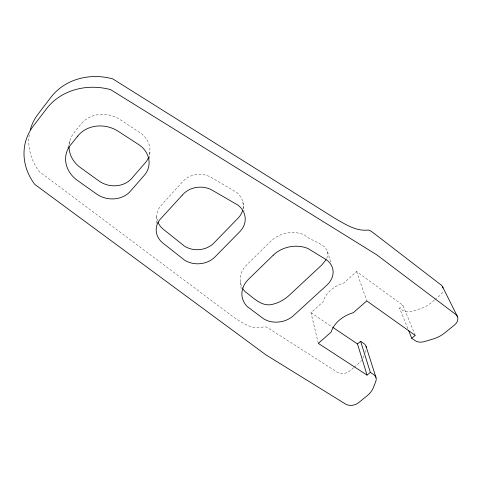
<?xml version="1.0" encoding="UTF-8"?>
<svg xmlns="http://www.w3.org/2000/svg" width="482" height="482" viewBox="0 0 482 482"><rect width="100%" height="100%" fill="white"/><g stroke="black" fill="none" stroke-linecap="round" stroke-linejoin="round"><path stroke-width="0.36" stroke-dasharray="2.41 1.81" d="M156.463 223.335L156.789 216.177M149.444 158.644L149.956 151.372M67.92 147.679L69.938 140.479M365.013 352.565L365.959 349.938M326.688 258.466C332.948 244.531 310.727 241.705 304.383 234.867A27.046 22.106 -12.4 0 0 270.613 241.355L246.724 264.901A26.528 21.359 -9.5 0 0 243.018 288.971M318.313 343.365L310.974 312.704L323.036 301.804A28.607 21.973 -15.6 0 1 343.913 282.946L356.56 271.517L402.904 305.281L415.243 335.376M407.874 328.67L399.602 308.094L402.904 305.281M353.649 367.688L349.649 371.032A8.809 6.399 -13.2 0 1 337.406 372.297L268.414 328.236A9.863 4.199 48 0 0 263.244 326.953C252.194 330.351 241.482 322.325 232.746 316.523L39.108 171.453A58.334 50.803 17.3 0 1 29.263 134.773M354.222 367.206L357.65 364.338A23.498 17.304 -13.4 0 0 361.422 360.337M434.36 300.099L431.004 302.907A25.064 18.906 -20.3 0 1 419.659 308.98L411.73 311.372A9.887 7.399 -19.4 0 1 402.687 310.33L399.602 308.094M434.921 299.629L439.952 295.418A9.538 7.128 -21.3 0 0 443.066 290.562M310.974 312.704L332.068 326.868M356.56 271.517L366.76 300.907M327.561 251.652L330.911 262.738M242.844 201.976L244.139 210.785M240.398 282.241L241.343 290.218M242.934 209.29A21.762 18.762 -5.3 0 0 236.096 192.017L212.207 178.003A21.329 18.599 -1.9 0 0 182.076 182.304L161.85 204.621A21.009 17.924 0.7 0 0 157.578 221.124M69.119 144.781A28.468 24.901 15.9 0 1 74.083 132.713L80.789 124.308A28.607 25.245 16.1 0 1 120.807 120.072L141.124 133.424A23.72 21.027 12.2 0 1 148.932 156.511M363.838 355.849A23.498 17.304 -13.4 0 1 362.813 358.138"/><path stroke-width="0.72" d="M326.043 259.726L322.042 264.72L289.206 295.327C284.591 299.527 279.012 302.78 272.908 304.214C261.847 307.444 253.412 297.545 245.338 291.893A26.528 21.359 -9.5 0 1 243.018 288.971M360.62 341.298L370.339 372.393L367.037 375.11L357.505 343.949L360.62 341.298L363.723 343.395A9.441 6.941 -14.5 0 1 366.29 347.486M370.339 372.393L373.58 374.514A9.935 7.073 -14.1 0 1 375.864 381.184L373.568 387.227A24.739 17.623 -13.1 0 1 366.983 395.897L358.518 402.753A9.266 6.507 -12.9 0 1 345.642 404.097L265.793 354.776L34.782 184.395A60.166 51.923 16.2 0 1 33.391 125.941L46.754 108.51A60.708 53.309 16.7 0 1 110.595 89.634L376.623 254.749L455.629 314.324A10.074 7.29 -20.6 0 1 454.393 325.109L444.868 332.827A26.468 19.358 -19.6 0 1 432.836 339.093L424.461 341.575A10.435 7.561 -18.7 0 1 414.954 340.551L411.73 338.268L415.243 335.376L366.76 300.907L353.3 312.704A30.197 22.491 -15.2 0 0 331.116 332.146L318.313 343.365L367.037 375.11M332.688 327.284L357.505 343.949M442.615 286.85L457.322 316.312M408.7 330.724L411.73 338.268M366.037 346.311L375.984 377.478M69.04 146.974A28.468 24.901 15.9 0 0 81.187 168.146L100.178 181.81A23.516 20.497 12.3 0 0 132.219 177.81L144.841 163.253A23.72 21.027 12.2 0 0 148.456 157.735M242.554 210.73A21.762 18.762 -5.3 0 1 237.759 218.485L214.171 242.735A21.383 18.033 -2.2 0 1 184.504 246.175L164.157 229.92A21.009 17.924 0.7 0 1 158.024 222.316M30.288 129.833A58.334 50.803 17.3 0 1 37.964 114.252L50.947 97.237A58.846 52.11 17.9 0 1 112.764 78.885L335.303 218.575C345.245 224.172 356.017 231.426 367.953 230.071A10.646 2.651 46.6 0 1 372.628 232.288L440.982 284.904A9.538 7.128 -21.3 0 1 443.042 288.013M77.662 136.177L70.758 144.775A29.36 25.444 14.8 0 0 78.18 180.955L97.792 194.861A24.245 20.925 11.4 0 0 130.821 190.733L143.817 175.87A24.462 21.479 11.2 0 0 139.955 145.413L118.97 131.785A29.504 25.805 15 0 0 77.662 136.177M182.202 195.24L161.368 218.009A21.63 18.238 0.3 0 0 163.76 243.747L184.696 260.238A22.003 18.334 -2.4 0 0 215.213 256.683L239.512 231.993A22.401 19.099 -5.4 0 0 237.837 205.055L213.255 190.812A21.967 18.943 -2.2 0 0 182.202 195.24M273.258 255.189L248.652 279.138A27.257 21.654 -9.4 0 0 247.182 306.51L262.075 317.674A21.509 16.858 -9.9 0 0 293.418 315.704L326.838 285.157A22.106 17.665 -13.7 0 0 324.976 258.918L307.998 248.537A27.805 22.431 -12.3 0 0 273.258 255.189"/></g></svg>
